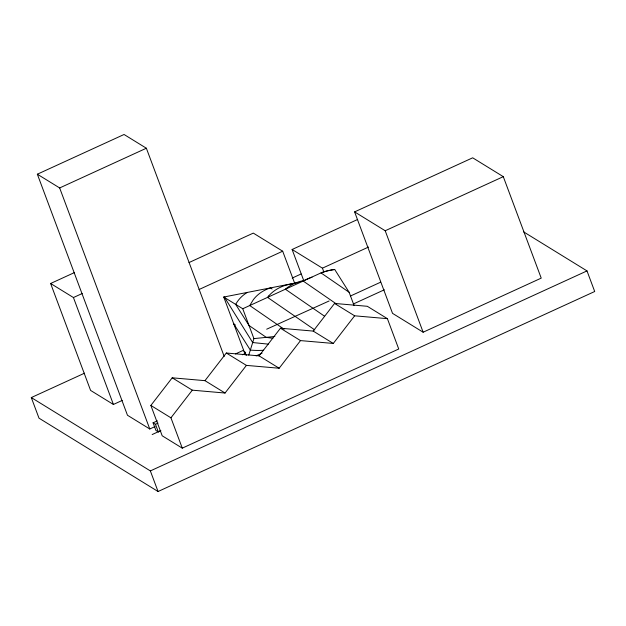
<?xml version="1.0" encoding="UTF-8"?>
<svg xmlns="http://www.w3.org/2000/svg" width="626" height="626" viewBox="0 0 626 626"><rect width="100%" height="100%" fill="white"/><g stroke="black" fill="none" stroke-linecap="round" stroke-linejoin="round"><path stroke-width="0.94" d="M248.765 355.106L253.913 338.611L242.747 308.743L223.74 297.037L299.142 282.295M150.858 405.445L172.213 377.807L204.968 380.663L225.047 393.026L246.409 365.388L279.165 368.237L300.519 340.599L333.282 343.447L354.637 315.809L387.4 318.665L398.739 349.003L182.276 448.153L162.197 435.79L150.858 405.445L170.937 417.816L182.276 448.153M170.937 417.816L192.292 390.17L225.047 393.026M204.968 380.663L226.33 353.017L259.086 355.873L279.165 368.237M259.086 355.873L280.448 328.227L313.203 331.084L333.282 343.447M313.203 331.084L334.558 303.438L367.321 306.294L387.4 318.665M268.671 296.035L267.56 297.381L314.776 329.925M224.28 296.935L252.685 342.547L268.327 344.144M155.084 426.556L149.778 428.99L127.469 415.249L37.349 174.208L124.058 134.488L146.359 148.229L224.194 356.405M37.349 174.208L59.658 187.949L146.359 148.229M122.211 400.437L113.408 404.466L90.598 390.421L50.62 283.492L74.392 272.6M50.62 283.492L73.43 297.538L82.233 293.508M189.005 262.56L253.303 233.107L282.686 251.206L294.611 283.093M354.598 211.893L472.685 157.807L503.288 176.657L541.224 278.124L423.137 332.218L392.533 313.36L354.598 211.893L385.201 230.751L423.137 332.218M199.005 289.533L282.686 251.206M303.735 280.573L292.115 249.484L357.681 219.452M385.201 230.751L503.288 176.657M523.727 231.933L587 270.909L594.7 291.505L158.057 491.512L39 418.168L31.3 397.573L84.549 373.182M292.217 278.054L301.09 273.992M292.115 249.484L322.429 268.163L368.495 247.059M242.747 308.743L321.005 272.897A281.911 104.832 43.9 0 1 334.714 269.493L349.12 292.272L354.097 305.598M329.112 300.981L266.676 329.198M350.482 296.004L380.6 282.209M235.47 353.933L243.397 350.302M242.442 354.785L245.102 353.573M353.307 304.001L384.348 289.783M256.136 355.873L262.075 353.158M160.89 430.735L158.315 431.917L155.929 430.445L153.073 422.816L157.361 420.852M153.073 422.816L155.467 424.287L158.034 423.113M152.157 434.554L160.131 430.899M31.3 397.573L150.357 470.916L587 270.909M304.142 280.385L300.66 281.254A252.56 93.923 43.9 0 0 285.37 289.212L324.612 316.263M293.594 283.382L285.354 285.323A241.863 89.941 43.9 0 0 268.664 296.028M253.913 338.611L274.869 336.491M272.873 338.314L266.253 337.359L248.999 325.465L235.666 304.385M334.558 303.438L354.637 315.809M280.448 328.227L300.519 340.599M226.33 353.017L246.409 365.388M172.213 377.807L192.292 390.17M349.12 292.272L321.005 272.897A281.99 104.863 43.9 0 1 334.714 269.493M336.123 303.759L303.187 281.058A268.405 99.816 43.9 0 1 312.038 277.169M272.091 289.001L270.487 287.897A231.8 86.2 43.9 0 0 253.334 299.697L249.743 305.543L284.118 329.237M235.392 325.027L233.788 323.924L250.33 350.083A230.431 85.692 43.9 0 0 263.671 350.231M245.658 352.548L244.085 351.46L246.519 355.31M322.429 268.163L323.791 271.817M223.74 297.037L245.353 354.856M155.467 424.287L158.315 431.917M59.658 187.949L149.778 428.99M150.357 470.916L158.057 491.512M73.43 297.538L113.408 404.466M235.681 304.4A223.49 83.109 43.9 0 1 247.364 292.397"/></g></svg>
